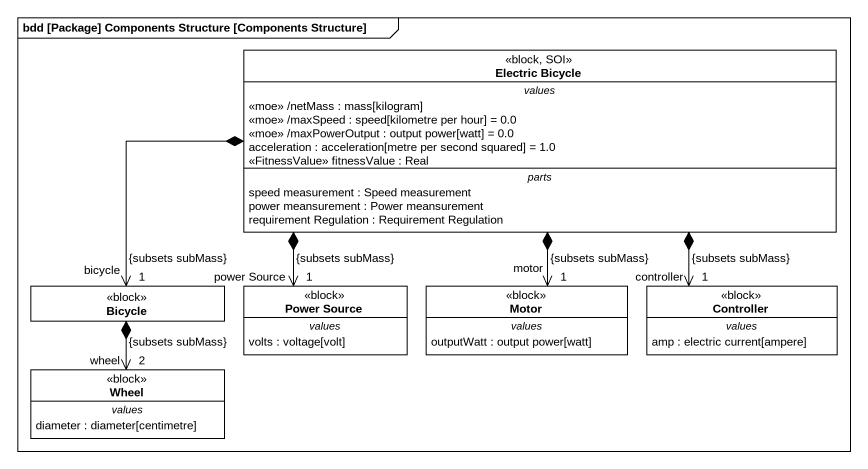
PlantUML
@startuml
mainframe bdd [Package] Components Structure [Components Structure]
hide circle
hide empty members
class "Electric Bicycle" as Electric_Bicycle <<block, SOI>> {
  -- values --
  <<moe>> /netMass : mass[kilogram]
  <<moe>> /maxSpeed : speed[kilometre per hour] = 0.0
  <<moe>> /maxPowerOutput : output power[watt] = 0.0
  acceleration : acceleration[metre per second squared] = 1.0
  <<FitnessValue>> fitnessValue : Real
  -- parts --
  speed measurement : Speed measurement
  power meansurement : Power meansurement
  requirement Regulation : Requirement Regulation
}
class Bicycle <<block>>
class "Power Source" as Power_Source <<block>> {
  -- values --
  volts : voltage[volt]
}
class Motor <<block>> {
  -- values --
  outputWatt : output power[watt]
}
class Controller <<block>> {
  -- values --
  amp : electric current[ampere]
}
class Wheel <<block>> {
  -- values --
  diameter : diameter[centimetre]
}
Electric_Bicycle *-left-> "bicycle\n{subsets subMass}\n1" Bicycle
Electric_Bicycle *--> "power Source\n{subsets subMass}\n1" Power_Source
Electric_Bicycle *--> "motor\n{subsets subMass}\n1" Motor
Electric_Bicycle *--> "controller\n{subsets subMass}\n1" Controller
Bicycle *--> "wheel\n{subsets subMass}\n2" Wheel
@enduml
